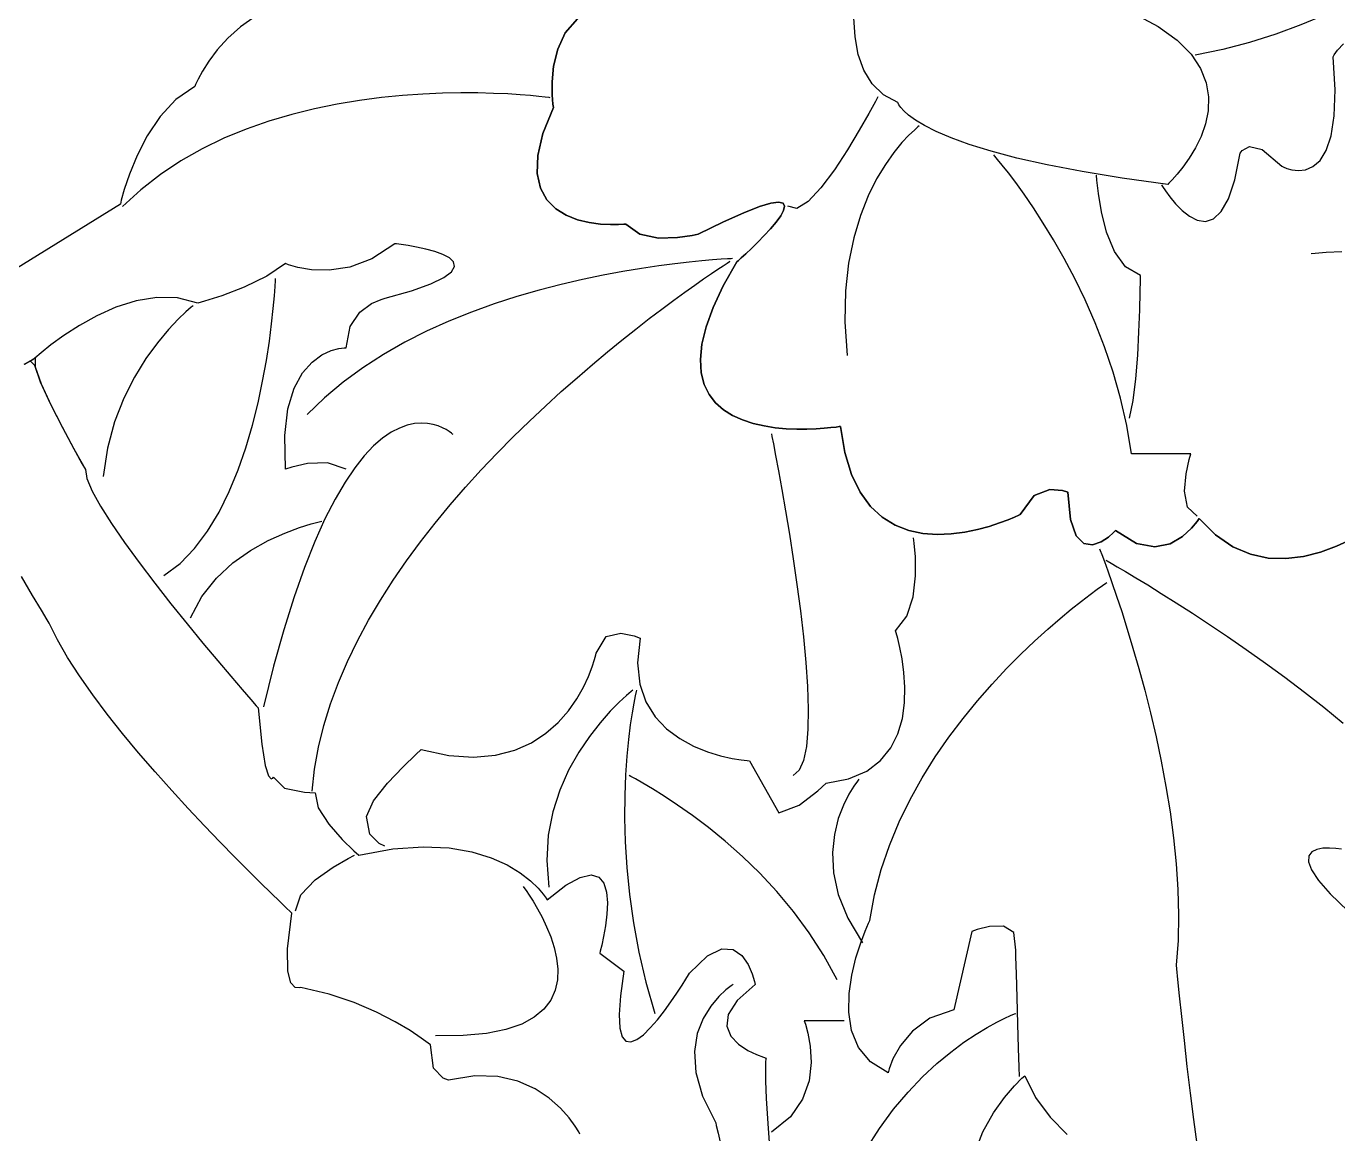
# Model space of a CAD drawing. Extents: x 61 to 149, y 52 to 245.
# Drawn here: x 91.96 to 104.93, y 141.55 to 152.5 of the extents above; entities that cross this region are included whole.
import ezdxf

# ---------------------------------------------------------------- set-up
doc = ezdxf.new("R2010")
doc.units = 0

msp = doc.modelspace()

# ---------------------------------------------------------------- linework, layer by layer
at = {"color": 250, "linetype": 'Continuous'}
for points in [[(106.9066, 154.0565), (106.896844, 154.046489), (106.86799, 154.017622), (106.82066, 153.971651), (106.755477, 153.910327), (106.673062, 153.835403), (106.574038, 153.748628), (106.459026, 153.651756), (106.328648, 153.546536), (106.183527, 153.434721), (106.024285, 153.318061), (105.851543, 153.198309), (105.665924, 153.077216), (105.468049, 152.956533), (105.258541, 152.838011), (105.038021, 152.723402), (104.807113, 152.614458), (104.566436, 152.512929), (104.316615, 152.420568), (104.058271, 152.339125), (103.792025, 152.270352), (103.5185, 152.216)], [(94.22372, 152.597797), (94.076242, 152.495214), (93.951307, 152.382621), (93.848027, 152.267317), (93.765515, 152.156605), (93.702884, 152.057786), (93.659246, 151.978161), (93.633714, 151.925032), (93.6254, 151.9057), (93.438387, 151.776596), (93.282066, 151.607697), (93.154661, 151.416575), (93.0544, 151.2208), (92.979507, 151.037944), (92.928209, 150.885578), (92.898732, 150.781273), (92.8893, 150.7426), (91.677, 149.9929)], [(105.069704, 147.428378), (104.9192, 147.357587), (104.758782, 147.298538), (104.590843, 147.25622), (104.417773, 147.235622), (104.241966, 147.241736), (104.065813, 147.279551), (103.891706, 147.354056), (103.722038, 147.470243), (103.5592, 147.6331), (103.540276, 147.604359), (103.484878, 147.535661), (103.395067, 147.453294), (103.272903, 147.383547), (103.120446, 147.352706), (102.939759, 147.387062), (102.7329, 147.5129), (102.713418, 147.493095), (102.661891, 147.448395), (102.588693, 147.400876), (102.5042, 147.372613), (102.418789, 147.385678), (102.342834, 147.462148), (102.286713, 147.624097), (102.2608, 147.8936), (102.209153, 147.909886), (102.083725, 147.918662), (101.928784, 147.859808), (101.7886, 147.6732), (101.774327, 147.666182), (101.733575, 147.647411), (101.669446, 147.620313), (101.585041, 147.588312), (101.483459, 147.554834), (101.367804, 147.523304), (101.241175, 147.497146), (101.106673, 147.479787), (100.9674, 147.47465), (100.826457, 147.485162), (100.686944, 147.514746), (100.551963, 147.56683), (100.424615, 147.644836), (100.308, 147.752191), (100.20522, 147.89232), (100.119376, 148.068648), (100.053569, 148.2846), (100.0109, 148.5436), (99.999648, 148.541853), (99.967539, 148.537405), (99.917046, 148.531452), (99.85064, 148.525185), (99.770792, 148.519798), (99.679975, 148.516484), (99.58066, 148.516437), (99.475319, 148.520848), (99.366423, 148.530912), (99.256444, 148.547822), (99.147854, 148.57277), (99.043125, 148.60695), (98.944728, 148.651555), (98.855135, 148.707778), (98.776818, 148.776813), (98.712248, 148.859852), (98.663897, 148.958088), (98.634238, 149.072716), (98.62574, 149.204927), (98.640877, 149.355915), (98.68212, 149.526873), (98.75194, 149.718995), (98.852809, 149.933472), (98.9872, 150.1715), (98.998349, 150.181337), (99.028893, 150.208732), (99.074482, 150.250506), (99.130762, 150.303486), (99.193382, 150.364493), (99.257989, 150.430352), (99.320231, 150.497886), (99.375756, 150.563919), (99.420213, 150.625275), (99.449247, 150.678777), (99.458509, 150.721249), (99.443644, 150.749515), (99.400302, 150.760398), (99.32413, 150.750722), (99.210776, 150.71731), (99.055888, 150.656987), (98.855113, 150.566576), (98.6041, 150.4429), (98.54561, 150.430687), (98.399985, 150.410334), (98.211995, 150.406266), (98.02641, 150.442913), (97.888, 150.5447), (97.868802, 150.542951), (97.81599, 150.540055), (97.736739, 150.539533), (97.638223, 150.54491), (97.527616, 150.559708), (97.412092, 150.587451), (97.298825, 150.631663), (97.19499, 150.695865), (97.107761, 150.783582), (97.044312, 150.898337), (97.011817, 151.043653), (97.017451, 151.223053), (97.068387, 151.440061), (97.1718, 151.6982), (97.167209, 151.731451), (97.159742, 151.820967), (97.158856, 151.951389), (97.174006, 152.107359), (97.21465, 152.273519), (97.290244, 152.434511), (97.410247, 152.574977)], [(97.410247, 152.574977), (97.290244, 152.434511), (97.21465, 152.273519), (97.174006, 152.107359), (97.158856, 151.951389), (97.159742, 151.820967), (97.167209, 151.731451), (97.1718, 151.6982), (97.068387, 151.440061), (97.017451, 151.223053), (97.011817, 151.043653), (97.044312, 150.898337), (97.107761, 150.783582), (97.19499, 150.695865), (97.298825, 150.631663), (97.412092, 150.587451), (97.527616, 150.559708), (97.638223, 150.54491), (97.736739, 150.539533), (97.81599, 150.540055), (97.868802, 150.542951), (97.888, 150.5447), (98.02641, 150.442913), (98.211995, 150.406266), (98.399985, 150.410334), (98.54561, 150.430687), (98.6041, 150.4429), (98.855113, 150.566576), (99.055888, 150.656987), (99.210776, 150.71731), (99.32413, 150.750722), (99.400302, 150.760398), (99.443644, 150.749515), (99.458509, 150.721249), (99.449247, 150.678777), (99.420213, 150.625275), (99.375756, 150.563919), (99.320231, 150.497886), (99.257989, 150.430352), (99.193382, 150.364493), (99.130762, 150.303486), (99.074482, 150.250506), (99.028893, 150.208732), (98.998349, 150.181337), (98.9872, 150.1715), (98.852809, 149.933472), (98.75194, 149.718995), (98.68212, 149.526873), (98.640877, 149.355915), (98.62574, 149.204927), (98.634238, 149.072716), (98.663897, 148.958088), (98.712248, 148.859852), (98.776818, 148.776813), (98.855135, 148.707778), (98.944728, 148.651555), (99.043125, 148.60695), (99.147854, 148.57277), (99.256444, 148.547822), (99.366423, 148.530912), (99.475319, 148.520848), (99.58066, 148.516437), (99.679975, 148.516484), (99.770792, 148.519798), (99.85064, 148.525185), (99.917046, 148.531452), (99.967539, 148.537405), (99.999648, 148.541853), (100.0109, 148.5436), (100.053569, 148.2846), (100.119376, 148.068648), (100.20522, 147.89232), (100.308, 147.752191), (100.424615, 147.644836), (100.551963, 147.56683), (100.686944, 147.514746), (100.826457, 147.485162), (100.9674, 147.47465), (101.106673, 147.479787), (101.241175, 147.497146), (101.367804, 147.523304), (101.483459, 147.554834), (101.585041, 147.588312), (101.669446, 147.620313), (101.733575, 147.647411), (101.774327, 147.666182), (101.7886, 147.6732), (101.928784, 147.859808), (102.083725, 147.918663), (102.209153, 147.909886), (102.2608, 147.8936), (102.286713, 147.624097), (102.342834, 147.462148), (102.418789, 147.385678), (102.5042, 147.372612), (102.588693, 147.400876), (102.661891, 147.448395), (102.713418, 147.493095), (102.7329, 147.5129), (102.939759, 147.387062), (103.120446, 147.352706), (103.272903, 147.383547), (103.395067, 147.453294), (103.484878, 147.535661), (103.540276, 147.604359), (103.5592, 147.6331), (103.722038, 147.470243), (103.891706, 147.354056), (104.065813, 147.279551), (104.241966, 147.241736), (104.417773, 147.235622), (104.590843, 147.25622), (104.758782, 147.298538), (104.9192, 147.357588), (105.069704, 147.428378)], [(102.9121, 152.6266), (103.153613, 152.498663), (103.340747, 152.364163), (103.478855, 152.225146), (103.573291, 152.083656), (103.629407, 151.941737), (103.652557, 151.801434), (103.648096, 151.66479), (103.621375, 151.53385), (103.577749, 151.410659), (103.522571, 151.29726), (103.461194, 151.195699), (103.398972, 151.108019), (103.341258, 151.036265), (103.293406, 150.98248), (103.260769, 150.948711), (103.2487, 150.937), (102.798767, 150.998528), (102.402364, 151.063106), (102.05611, 151.129763), (101.756625, 151.197533), (101.500527, 151.265446), (101.284436, 151.332534), (101.104971, 151.397829), (100.95875, 151.460363), (100.842394, 151.519166), (100.75252, 151.573271), (100.685749, 151.621708), (100.6387, 151.663511), (100.607991, 151.69771), (100.590242, 151.723337), (100.582072, 151.739423), (100.5801, 151.745), (100.437385, 151.823104), (100.326303, 151.93109), (100.244118, 152.065061), (100.188097, 152.221116), (100.155505, 152.395359), (100.143609, 152.583889)], [(103.188, 150.9317), (103.197809, 150.915587), (103.225497, 150.873236), (103.268453, 150.813626), (103.324067, 150.745739), (103.389728, 150.678554), (103.462827, 150.621051), (103.540753, 150.582212), (103.620896, 150.571016), (103.700645, 150.596444), (103.77739, 150.667476), (103.848521, 150.793092), (103.911428, 150.982274), (103.9635, 151.244), (103.985197, 151.272984), (104.055925, 151.310575), (104.184141, 151.282728), (104.3783, 151.1154), (104.390992, 151.109011), (104.425728, 151.094904), (104.477498, 151.080669), (104.541293, 151.073896), (104.612101, 151.082177), (104.684913, 151.1131), (104.754718, 151.174257), (104.816507, 151.273237), (104.86527, 151.417631), (104.895997, 151.61503), (104.903677, 151.873022), (104.8833, 152.1992), (104.893866, 152.21792), (104.927741, 152.264608), (104.988189, 152.325052)], [(97.142, 151.794), (97.128989, 151.795736), (97.090996, 151.800369), (97.029582, 151.807033), (96.946305, 151.814863), (96.842728, 151.822994), (96.720409, 151.83056), (96.58091, 151.836698), (96.42579, 151.840541), (96.256609, 151.841225), (96.074928, 151.837885), (95.882307, 151.829655), (95.680306, 151.815671), (95.470485, 151.795066), (95.254404, 151.766978), (95.033624, 151.730539), (94.809705, 151.684886), (94.584207, 151.629153), (94.35869, 151.562474), (94.134714, 151.483986), (93.91384, 151.392822), (93.697628, 151.288119), (93.487637, 151.16901), (93.285429, 151.03463), (93.092563, 150.884115), (92.9106, 150.7166)], [(100.3799, 151.801), (100.356589, 151.756687), (100.292831, 151.639233), (100.197893, 151.47187), (100.081038, 151.277829), (99.951532, 151.080338), (99.818641, 150.90263), (99.691628, 150.767933), (99.57976, 150.69948), (99.4923, 150.7205)], [(100.7912, 151.5143), (100.778324, 151.504385), (100.742538, 151.474124), (100.6881, 151.422747), (100.619272, 151.349481), (100.540314, 151.253556), (100.455487, 151.134198), (100.36905, 150.990638), (100.285264, 150.822102), (100.20839, 150.627819), (100.142687, 150.407019), (100.092416, 150.158928), (100.061838, 149.882776), (100.055212, 149.57779), (100.0768, 149.2432)], [(103.5407, 147.6556), (103.442482, 147.745192), (103.414953, 147.90148), (103.430043, 148.074712), (103.459682, 148.215136), (103.4758, 148.273), (102.8912, 148.273), (102.843642, 148.551744), (102.781718, 148.821484), (102.707497, 149.081381), (102.623052, 149.330593), (102.530454, 149.568283), (102.431774, 149.793611), (102.329085, 150.005737), (102.224457, 150.203821), (102.119962, 150.387025), (102.017673, 150.554508), (101.919659, 150.705432), (101.827993, 150.838956), (101.744746, 150.954241), (101.671989, 151.050447), (101.611795, 151.126736), (101.566234, 151.182267), (101.537379, 151.216202), (101.5273, 151.2277)], [(102.8696, 148.6257), (102.905314, 148.800324), (102.932153, 149.0137), (102.951384, 149.246707), (102.964275, 149.480225), (102.972094, 149.695134), (102.976109, 149.872313), (102.977589, 149.992641), (102.9778, 150.037), (102.83111, 150.119733), (102.721535, 150.272276), (102.643771, 150.464545), (102.592518, 150.666455), (102.562473, 150.847924), (102.548335, 150.978867), (102.5448, 151.0292)], [(95.1225, 148.1209), (94.937284, 148.182873), (94.7408, 148.175987), (94.584891, 148.141558), (94.5214, 148.1209), (94.514878, 148.452026), (94.547012, 148.715859), (94.608857, 148.920039), (94.691472, 149.072206), (94.785913, 149.18), (94.883236, 149.251062), (94.9745, 149.293033), (95.05076, 149.313553), (95.103075, 149.320262), (95.1225, 149.3208), (95.162509, 149.531588), (95.257914, 149.673016), (95.371786, 149.75802), (95.467191, 149.799536), (95.5072, 149.8105), (95.76812, 149.885625), (95.959712, 149.954396), (96.089585, 150.016986), (96.165346, 150.073571), (96.194604, 150.124322), (96.184966, 150.169415), (96.144042, 150.209023), (96.079439, 150.243321), (95.998766, 150.272481), (95.90963, 150.296678), (95.819639, 150.316085), (95.736403, 150.330878), (95.667529, 150.341228), (95.620625, 150.347311), (95.6033, 150.3493), (95.376836, 150.199649), (95.157515, 150.117673), (94.955434, 150.087098), (94.780687, 150.091649), (94.643369, 150.115049), (94.553575, 150.141025), (94.5214, 150.1533), (94.339074, 150.027919), (94.112891, 149.920174), (93.891321, 149.835938), (93.722834, 149.781089), (93.6559, 149.7615), (93.45527, 149.814628), (93.250085, 149.819739), (93.045331, 149.785882), (92.845993, 149.722111), (92.657059, 149.637476), (92.483512, 149.541028), (92.330339, 149.441819), (92.202525, 149.3489), (92.105057, 149.271323), (92.04292, 149.218139), (92.0211, 149.1984)], [(104.6669, 150.252), (104.708009, 150.257348), (104.816541, 150.267219), (104.970302, 150.272355)], [(98.9452, 150.2023), (98.931858, 150.20175), (98.892933, 150.199781), (98.830078, 150.195912), (98.744946, 150.189665), (98.639189, 150.18056), (98.514459, 150.168117), (98.37241, 150.151856), (98.214694, 150.131298), (98.042963, 150.105963), (97.85887, 150.075372), (97.664068, 150.039045), (97.460209, 149.996502), (97.248946, 149.947264), (97.031931, 149.890851), (96.810818, 149.826784), (96.587257, 149.754583), (96.362903, 149.673768), (96.139408, 149.583859), (95.918424, 149.484378), (95.701603, 149.374844), (95.490599, 149.254778), (95.287064, 149.1237), (95.092651, 148.981131), (94.909012, 148.826591), (94.7378, 148.6596)], [(94.7859, 144.9375), (94.810537, 145.155305), (94.849726, 145.37165), (94.902632, 145.586298), (94.968422, 145.79901), (95.046264, 146.009547), (95.135322, 146.217671), (95.234765, 146.423145), (95.343759, 146.625729), (95.46147, 146.825186), (95.587065, 147.021277), (95.719711, 147.213764), (95.858575, 147.402408), (96.002822, 147.586972), (96.15162, 147.767216), (96.304135, 147.942903), (96.459534, 148.113795), (96.616983, 148.279652), (96.77565, 148.440238), (96.9347, 148.595313), (97.093301, 148.744639), (97.250619, 148.887977), (97.40582, 149.025091), (97.558072, 149.155741), (97.706541, 149.279688), (97.850393, 149.396696), (97.988796, 149.506525), (98.120915, 149.608937), (98.245918, 149.703693), (98.362971, 149.790557), (98.471241, 149.869288), (98.569895, 149.939649), (98.658098, 150.001402), (98.735018, 150.054309), (98.799821, 150.09813), (98.851674, 150.132628), (98.889744, 150.157565), (98.913197, 150.172701), (98.9212, 150.1778)], [(93.3193, 147.0679), (93.479281, 147.188754), (93.623184, 147.336362), (93.751851, 147.506643), (93.866122, 147.695516), (93.966838, 147.898899), (94.054841, 148.112711), (94.13097, 148.332872), (94.196068, 148.555299), (94.250975, 148.775913), (94.296532, 148.99063), (94.33358, 149.195372), (94.362959, 149.386056), (94.385512, 149.5586), (94.402078, 149.708925), (94.413499, 149.832949), (94.420616, 149.92659), (94.424269, 149.985767), (94.4253, 150.0064)], [(93.6079, 149.7371), (93.589347, 149.722032), (93.538167, 149.677269), (93.461082, 149.603473), (93.364812, 149.501307), (93.256078, 149.371433), (93.141601, 149.214513), (93.028102, 149.031209), (92.922302, 148.822184), (92.830921, 148.588099), (92.76068, 148.329617), (92.7183, 148.0474)], [(91.937823, 149.157292), (91.9943, 149.189791), (92.031559, 149.212535), (92.045, 149.2211), (92.045313, 149.132257), (92.105837, 148.963957), (92.20461, 148.750143), (92.319666, 148.524757), (92.429042, 148.321743), (92.510775, 148.175043), (92.5429, 148.1186), (92.558548, 148.026697), (92.610188, 147.90327), (92.692714, 147.753488), (92.801022, 147.582517), (92.930005, 147.395527), (93.074557, 147.197684), (93.229574, 146.994156), (93.38995, 146.790112), (93.550579, 146.59072), (93.706355, 146.401146), (93.852173, 146.226559), (93.982928, 146.072127), (94.093514, 145.943017), (94.178825, 145.844397), (94.233755, 145.781436), (94.2532, 145.7593), (94.286957, 145.402413), (94.321322, 145.19007), (94.353288, 145.08675), (94.379844, 145.05693), (94.397985, 145.065087), (94.4047, 145.0757), (94.511359, 144.967048), (94.709441, 144.927019), (94.8161, 144.9213), (94.844494, 144.772418), (94.949775, 144.608719), (95.084149, 144.457721), (95.199822, 144.346942), (95.249, 144.3039), (95.585803, 144.364714), (95.883064, 144.386094), (96.142739, 144.37455), (96.366781, 144.336589), (96.557146, 144.278719), (96.715787, 144.20745), (96.84466, 144.129289), (96.945719, 144.050744), (97.020917, 143.978325), (97.072211, 143.918539), (97.101553, 143.877894), (97.1109, 143.8629), (97.294181, 144.005748), (97.437319, 144.084219), (97.544747, 144.107528), (97.620899, 144.084887), (97.670211, 144.025512), (97.697115, 143.938615), (97.706046, 143.83341), (97.701438, 143.719112), (97.687724, 143.604934), (97.66934, 143.50009), (97.650718, 143.413794), (97.636294, 143.355259), (97.6305, 143.3337), (97.8686, 143.1573), (97.834466, 142.912362), (97.822065, 142.726288), (97.828861, 142.593398), (97.852313, 142.508008), (97.889884, 142.464438), (97.939036, 142.457005), (97.997231, 142.480028), (98.06193, 142.527825), (98.130595, 142.594713), (98.200687, 142.675011), (98.269669, 142.763037), (98.335003, 142.85311), (98.394149, 142.939547), (98.44457, 143.016666), (98.483728, 143.078786), (98.509084, 143.120224), (98.5181, 143.1353), (98.69519, 143.307822), (98.838791, 143.378531), (98.951946, 143.371719), (99.0377, 143.311675), (99.099098, 143.222691), (99.139184, 143.129056), (99.161004, 143.055063), (99.1676, 143.025), (98.988845, 142.866491), (98.901854, 142.728667), (98.887741, 142.610985), (98.927618, 142.512901), (99.002597, 142.43387), (99.093793, 142.373348), (99.182316, 142.330792), (99.249281, 142.305657), (99.2758, 142.2974), (99.274368, 142.289146), (99.271597, 142.256628), (99.269778, 142.188208), (99.2712, 142.07225), (99.278154, 141.897117), (99.292928, 141.651172), (99.317814, 141.322779)], [(91.939509, 149.158263), (91.9956, 149.1906), (92.0414, 149.149), (92.097055, 148.984931), (92.195107, 148.769548), (92.312138, 148.539038), (92.424726, 148.329585), (92.509453, 148.177377), (92.5429, 148.1186), (92.558548, 148.026697), (92.610188, 147.90327), (92.692714, 147.753488), (92.801022, 147.582517), (92.930005, 147.395527), (93.074557, 147.197684), (93.229574, 146.994156), (93.38995, 146.790112), (93.550579, 146.59072), (93.706355, 146.401146), (93.852173, 146.226559), (93.982928, 146.072127), (94.093514, 145.943017), (94.178825, 145.844397), (94.233755, 145.781436), (94.2532, 145.7593), (94.286957, 145.402413), (94.321322, 145.19007), (94.353288, 145.08675), (94.379844, 145.05693), (94.397985, 145.065087), (94.4047, 145.0757), (94.511359, 144.967048), (94.709441, 144.927019), (94.8161, 144.9213), (94.844494, 144.772418), (94.949775, 144.608719), (95.084149, 144.457721), (95.199822, 144.346942), (95.249, 144.3039), (95.585803, 144.364714), (95.883064, 144.386094), (96.142739, 144.37455), (96.366781, 144.336589), (96.557146, 144.278719), (96.715787, 144.20745), (96.84466, 144.129289), (96.945719, 144.050744), (97.020917, 143.978325), (97.072211, 143.918539), (97.101553, 143.877894), (97.1109, 143.8629), (97.294181, 144.005748), (97.437319, 144.084219), (97.544747, 144.107528), (97.620899, 144.084887), (97.670211, 144.025512), (97.697115, 143.938615), (97.706046, 143.83341), (97.701438, 143.719112), (97.687724, 143.604934), (97.66934, 143.50009), (97.650718, 143.413794), (97.636294, 143.355259), (97.6305, 143.3337), (97.8686, 143.1573), (97.834466, 142.912362), (97.822065, 142.726288), (97.828861, 142.593398), (97.852313, 142.508008), (97.889884, 142.464438), (97.939036, 142.457005), (97.997231, 142.480028), (98.06193, 142.527825), (98.130595, 142.594713), (98.200687, 142.675011), (98.269669, 142.763037), (98.335003, 142.85311), (98.394149, 142.939547), (98.44457, 143.016666), (98.483728, 143.078786), (98.509084, 143.120224), (98.5181, 143.1353), (98.69519, 143.307822), (98.838791, 143.378531), (98.951946, 143.371719), (99.0377, 143.311675), (99.099098, 143.222691), (99.139184, 143.129056), (99.161004, 143.055063), (99.1676, 143.025), (98.988845, 142.866491), (98.901854, 142.728667), (98.887741, 142.610985), (98.927618, 142.512901), (99.002597, 142.43387), (99.093793, 142.373348), (99.182316, 142.330792), (99.249281, 142.305657), (99.2758, 142.2974), (99.274368, 142.289146), (99.271597, 142.256628), (99.269778, 142.188208), (99.2712, 142.07225), (99.278154, 141.897117), (99.292928, 141.651172), (99.317814, 141.322779)], [(96.1804, 148.4637), (96.175984, 148.467622), (96.163, 148.478123), (96.141841, 148.493304), (96.112901, 148.51127), (96.076574, 148.530122), (96.033254, 148.547962), (95.983336, 148.562893), (95.927213, 148.573017), (95.865278, 148.576437), (95.797927, 148.571256), (95.725553, 148.555575), (95.64855, 148.527497), (95.567312, 148.485125), (95.482234, 148.426561), (95.393708, 148.349907), (95.302129, 148.253266), (95.207891, 148.134741), (95.111388, 147.992433), (95.013014, 147.824445), (94.913163, 147.62888), (94.812229, 147.40384), (94.710605, 147.147427), (94.608687, 146.857744), (94.506867, 146.532894), (94.40554, 146.170978), (94.3051, 145.7701)], [(99.3283, 148.4702), (99.333444, 148.444542), (99.347867, 148.37119), (99.370053, 148.255576), (99.398489, 148.10313), (99.431658, 147.919284), (99.468047, 147.70947), (99.506139, 147.479119), (99.544422, 147.233663), (99.581379, 146.978533), (99.615496, 146.71916), (99.645259, 146.460977), (99.669151, 146.209415), (99.685659, 145.969904), (99.693267, 145.747877), (99.690462, 145.548766), (99.675727, 145.378001), (99.647548, 145.241014), (99.604411, 145.143236), (99.5448, 145.0901)], [(93.5838, 146.6517), (93.69609, 146.862901), (93.838823, 147.042514), (94.002045, 147.192743), (94.175802, 147.315791), (94.350137, 147.413862), (94.515098, 147.489161), (94.66073, 147.54389), (94.777077, 147.580254), (94.854185, 147.600456), (94.8821, 147.6067)], [(95.5048, 144.3921), (95.45003, 144.419319), (95.35517, 144.511848), (95.3244, 144.686), (95.394537, 144.839409), (95.530462, 145.01399), (95.68543, 145.177998), (95.812691, 145.299683), (95.8655, 145.3473), (96.138945, 145.289067), (96.383145, 145.272306), (96.599639, 145.291466), (96.789968, 145.340996), (96.95567, 145.415344), (97.098286, 145.508959), (97.219353, 145.616289), (97.320412, 145.731783), (97.403002, 145.849889), (97.468663, 145.965056), (97.518933, 146.071732), (97.555353, 146.164366), (97.579461, 146.237406), (97.592797, 146.285301), (97.5969, 146.3025), (97.695, 146.464983), (97.840425, 146.500013), (97.972313, 146.473036), (98.0298, 146.4495), (98.005473, 146.205138), (98.027245, 145.995892), (98.087435, 145.819053), (98.178357, 145.671912), (98.29233, 145.55176), (98.421669, 145.455889), (98.558691, 145.38159), (98.695713, 145.326153), (98.825051, 145.28687), (98.939023, 145.261033), (99.029943, 145.245931), (99.09013, 145.238856), (99.1119, 145.2371), (99.4005, 144.7228), (99.602244, 144.798996), (99.787922, 144.940504), (99.8694, 145.0167), (100.092668, 145.059019), (100.27082, 145.134838), (100.408431, 145.238292), (100.510077, 145.363517), (100.580331, 145.504649), (100.623768, 145.655823), (100.644962, 145.811175), (100.648489, 145.96484), (100.638923, 146.110954), (100.620837, 146.243652), (100.598808, 146.35707), (100.577409, 146.445344), (100.561215, 146.502609), (100.5548, 146.523), (100.668329, 146.667557), (100.729767, 146.859059), (100.753138, 147.06485), (100.752467, 147.252274), (100.741779, 147.388676), (100.7351, 147.4414)], [(102.5748, 147.3313), (102.58042, 147.317001), (102.596507, 147.275209), (102.621902, 147.20758), (102.655448, 147.11577), (102.695985, 147.001435), (102.742356, 146.866233), (102.793402, 146.711818), (102.847964, 146.539847), (102.904883, 146.351977), (102.963002, 146.149863), (103.021163, 145.935162), (103.078205, 145.709531), (103.132971, 145.474625), (103.184303, 145.232101), (103.231042, 144.983615), (103.27203, 144.730823), (103.306107, 144.475381), (103.332117, 144.218947), (103.348899, 143.963175), (103.355296, 143.709722), (103.350149, 143.460245), (103.3323, 143.2164), (103.335994, 143.178609), (103.346484, 143.073195), (103.362884, 142.912096), (103.384307, 142.707253), (103.409867, 142.470605), (103.438678, 142.214089), (103.469852, 141.949646), (103.502504, 141.689215), (103.535748, 141.444734)], [(102.6368, 147.22), (102.649815, 147.21264), (102.687637, 147.191006), (102.748426, 147.155771), (102.830347, 147.107605), (102.93156, 147.04718), (103.05023, 146.975167), (103.184519, 146.892238), (103.332588, 146.799062), (103.492601, 146.696313), (103.662719, 146.584661), (103.841107, 146.464777), (104.025926, 146.337332), (104.215338, 146.202999), (104.407506, 146.062448), (104.600594, 145.91635), (104.792762, 145.765376), (104.982174, 145.610199)], [(97.4346, 141.5448), (97.423077, 141.566163), (97.387856, 141.623126), (97.327964, 141.704996), (97.242424, 141.801085), (97.130263, 141.9007), (96.990504, 141.993151), (96.822174, 142.067748), (96.624296, 142.113798), (96.395897, 142.120613), (96.136, 142.0775), (96.081233, 142.098607), (95.9864, 142.197293), (95.9557, 142.4266), (95.932486, 142.445041), (95.864677, 142.494911), (95.755019, 142.568028), (95.606262, 142.656213), (95.421154, 142.751283), (95.202442, 142.845058), (94.952875, 142.929357), (94.6752, 142.996), (94.658498, 142.990471), (94.619748, 142.994637), (94.575987, 143.039625), (94.544252, 143.156563), (94.541577, 143.376579), (94.585, 143.7308), (94.57095, 143.743985), (94.530497, 143.782271), (94.466182, 143.843758), (94.380549, 143.926545), (94.276141, 144.02873), (94.1555, 144.148412), (94.02117, 144.28369), (93.875694, 144.432662), (93.721615, 144.593429), (93.561475, 144.764087), (93.397818, 144.942738), (93.233186, 145.127478), (93.070122, 145.316407), (92.91117, 145.507623), (92.758872, 145.699227), (92.615771, 145.889315), (92.484411, 146.075988), (92.367333, 146.257344), (92.267082, 146.431482), (92.1862, 146.5965), (92.165562, 146.630621), (92.108181, 146.725995), (92.020854, 146.872137), (91.910377, 147.058563)], [(101.7812, 142.1143), (101.7792, 142.206635), (101.774043, 142.394078), (101.766992, 142.636785), (101.759308, 142.894915), (101.752257, 143.128622), (101.7471, 143.298065), (101.7451, 143.3634), (101.727814, 143.537679), (101.623945, 143.602634), (101.485439, 143.598818), (101.364242, 143.566789), (101.3123, 143.5471), (101.1319, 142.7756), (100.895922, 142.691069), (100.723074, 142.564689), (100.604338, 142.421975), (100.530693, 142.288444), (100.49312, 142.189614), (100.4826, 142.151), (100.307664, 142.260621), (100.190294, 142.403029), (100.121869, 142.569117), (100.093772, 142.749777), (100.097384, 142.935899), (100.124086, 143.118376), (100.16526, 143.2881), (100.212287, 143.435963), (100.256549, 143.552856), (100.289426, 143.629671), (100.3023, 143.6573), (100.34964, 143.912468), (100.415144, 144.16019), (100.496924, 144.400104), (100.593096, 144.631847), (100.701774, 144.855058), (100.821072, 145.069374), (100.949105, 145.274432), (101.083987, 145.46987), (101.223832, 145.655325), (101.366756, 145.830436), (101.510872, 145.994839), (101.654294, 146.148173), (101.795138, 146.290075), (101.931517, 146.420182), (102.061546, 146.538133), (102.183339, 146.643564), (102.295011, 146.736113), (102.394676, 146.815419), (102.480448, 146.881117), (102.550443, 146.932847), (102.602773, 146.970246), (102.635554, 146.992951), (102.6469, 147.0006)], [(97.9576, 145.9352), (97.940673, 145.92167), (97.893896, 145.88175), (97.823281, 145.816444), (97.734835, 145.726756), (97.634569, 145.613689), (97.52849, 145.478247), (97.42261, 145.321435), (97.322937, 145.144257), (97.23548, 144.947715), (97.166248, 144.732815), (97.121252, 144.50056), (97.106499, 144.251953), (97.128, 143.988)], [(97.9937, 145.9352), (97.990213, 145.92055), (97.980779, 145.877497), (97.96694, 145.807388), (97.950238, 145.711569), (97.932214, 145.591386), (97.914411, 145.448184), (97.898371, 145.283312), (97.885635, 145.098113), (97.877745, 144.893935), (97.876242, 144.672124), (97.88267, 144.434027), (97.898569, 144.180988), (97.925481, 143.914355), (97.964948, 143.635473), (98.018513, 143.34569), (98.087716, 143.04635), (98.1741, 142.7388)], [(99.9777, 143.0695), (99.847591, 143.31015), (99.702903, 143.536054), (99.546806, 143.747103), (99.382469, 143.943191), (99.213062, 144.124209), (99.041756, 144.290051), (98.871721, 144.440609), (98.706125, 144.575775), (98.54814, 144.695442), (98.400934, 144.799502), (98.267679, 144.887848), (98.151544, 144.960372), (98.055698, 145.016967), (97.983312, 145.057525), (97.937556, 145.081938), (97.9216, 145.0901)], [(100.1941, 145.0534), (100.180306, 145.036453), (100.14456, 144.987047), (100.095318, 144.907334), (100.041034, 144.799468), (99.990163, 144.665599), (99.951161, 144.507882), (99.932482, 144.328469), (99.942581, 144.129511), (99.989914, 143.913162), (100.082935, 143.681574), (100.2301, 143.4369)], [(94.6212, 143.7527), (94.673704, 143.911631), (94.817648, 144.06103), (94.9938, 144.186082), (95.142928, 144.271977), (95.2058, 144.3039)], [(104.966369, 144.362841), (104.912231, 144.3696), (104.848745, 144.373527), (104.78301, 144.371425), (104.722129, 144.360102), (104.6732, 144.336363), (104.643324, 144.297012), (104.639602, 144.238857), (104.669133, 144.158702), (104.739018, 144.053353), (104.856357, 143.919616), (105.028251, 143.754297)], [(96.8734, 143.9934), (96.881016, 143.983252), (96.901948, 143.95417), (96.933322, 143.908193), (96.972264, 143.847362), (97.015898, 143.773718), (97.061351, 143.689301), (97.105748, 143.596152), (97.146215, 143.496311), (97.179878, 143.39182), (97.203861, 143.284717), (97.215291, 143.177045), (97.211294, 143.070844), (97.188994, 142.968153), (97.145519, 142.871015), (97.077992, 142.781469), (96.98354, 142.701555), (96.859289, 142.633315), (96.702363, 142.578789), (96.50989, 142.540017), (96.278993, 142.519041), (96.0068, 142.5179)], [(98.9511, 143.025), (98.931052, 143.011726), (98.879049, 142.971727), (98.807301, 142.904739), (98.728018, 142.810498), (98.653413, 142.688738), (98.595694, 142.539194), (98.567072, 142.361604), (98.579759, 142.155701), (98.645965, 141.921221), (98.7779, 141.6579), (98.78382, 141.631037), (98.800903, 141.554627), (98.828134, 141.434934)], [(99.8334, 140.3141), (99.920153, 140.619724), (100.022455, 140.900402), (100.13782, 141.157041), (100.263761, 141.390547), (100.397792, 141.601829), (100.537426, 141.791793), (100.680178, 141.961346), (100.82356, 142.111396), (100.965088, 142.24285), (101.102273, 142.356615), (101.232631, 142.453598), (101.353674, 142.534707), (101.462917, 142.600849), (101.557873, 142.652931), (101.636055, 142.691859), (101.694978, 142.718542), (101.732155, 142.733887), (101.7451, 142.7388)], [(100.0498, 142.6654), (99.653, 142.6654), (99.664203, 142.633109), (99.688511, 142.544847), (99.711973, 142.41353), (99.720637, 142.252075), (99.700554, 142.073398), (99.63777, 141.890416), (99.518336, 141.716044), (99.3283, 141.5632)], [(101.336019, 141.353311), (101.41902, 141.56782), (101.52415, 141.754388), (101.634812, 141.908082), (101.734406, 142.02397), (101.806335, 142.097121), (101.834, 142.1226), (101.940088, 141.906968), (102.085138, 141.712464), (102.252781, 141.541437)], [(101.336019, 141.353311), (101.41902, 141.56782), (101.52415, 141.754388), (101.634812, 141.908082), (101.734406, 142.02397), (101.806335, 142.097121), (101.834, 142.1226), (101.940088, 141.906968), (102.085138, 141.712464), (102.252781, 141.541437)]]:
    msp.add_lwpolyline(points, dxfattribs=at)

doc.saveas('drawing.dxf')
